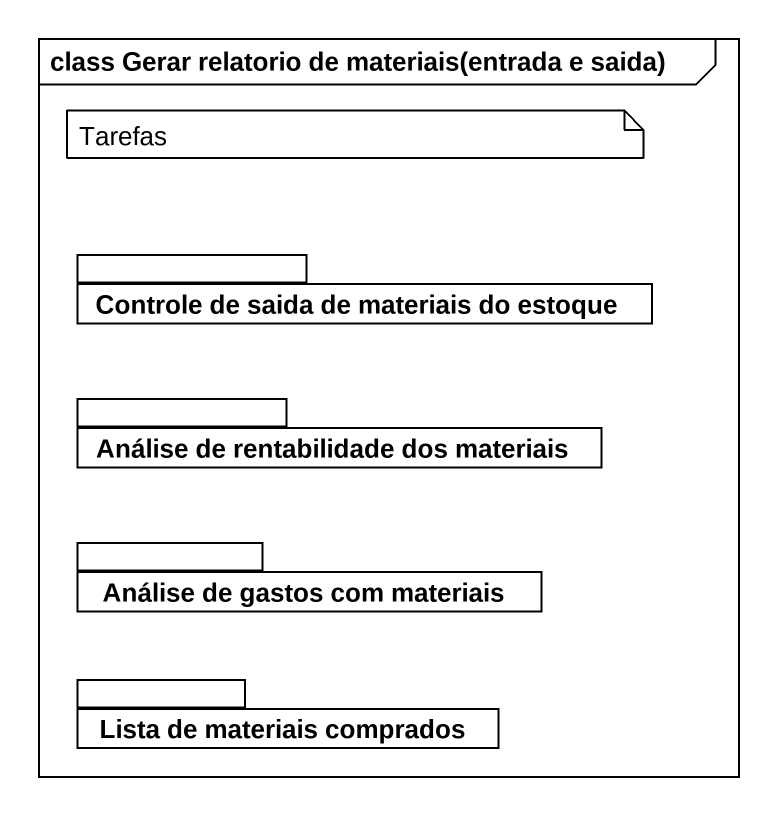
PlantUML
@startuml
mainframe class Gerar relatorio de materiais(entrada e saida)
package "Controle de saida de materiais do estoque" as Controle_de_saida_de {
}
package "Análise de rentabilidade dos materiais" as Análise_de_rentabilidade {
}
package "Análise de gastos com materiais" as Análise_de_gastos_com {
}
package "Lista de materiais comprados" as Lista_de_materiais_comprados {
}
note as N1
  Tarefas
end note
@enduml
